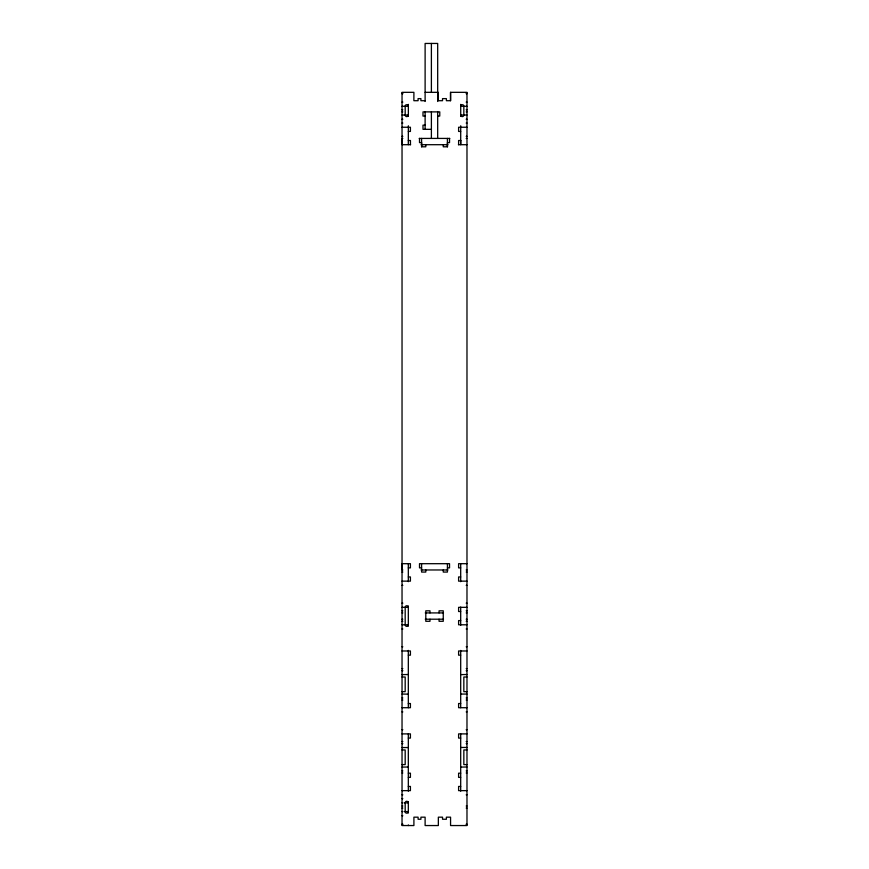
<?xml version="1.0" encoding="UTF-8"?>
<svg xmlns="http://www.w3.org/2000/svg" width="869" height="869" viewBox="0 0 869 869"><rect width="100%" height="100%" fill="white"/><g stroke="black" fill="none" stroke-linecap="round" stroke-linejoin="round"><path stroke-width="1.3" d="M425.799 144.699L425.799 146.796L421.606 146.796L421.606 142.614L419.51 142.614L419.51 138.421M443.255 144.699L443.255 146.796L447.437 146.796L447.437 142.614L449.534 142.614L449.534 138.421M425.115 92.331L438.345 92.331L438.345 100.706L442.538 100.706L442.506 98.621L446.384 98.621L446.384 100.706L450.566 100.706L450.566 92.331L466.979 92.331L466.979 825.55L450.566 825.55L450.566 817.175L446.384 817.175L446.384 819.261L442.538 819.261L442.538 817.175L438.345 817.175L438.345 825.55L425.115 825.55L425.115 817.175L420.922 817.175L420.922 819.261L418.098 819.261L418.098 817.175L413.905 817.175L413.905 825.55L402.032 825.55L402.032 92.331L413.905 92.331L413.872 100.706L418.098 100.706L418.065 98.621L420.922 98.621L420.889 100.706L425.115 100.706M402.032 92.929L402.825 92.929M466.197 92.929L466.979 92.929M402.032 93.733L402.825 93.733M466.197 93.733L466.979 93.733M402.032 102.107L402.825 102.107M466.197 102.107L466.979 102.107M402.032 106.3L408.321 106.3M460.689 106.3L466.979 106.3M402.032 109.787L402.825 109.787M466.197 109.787L466.979 109.787M402.032 111.884L402.825 111.884M466.197 111.884L466.979 111.884M402.032 115.023L408.321 115.023A1.575 1.575 0 0 1 406.746 116.598A1.575 1.575 0 0 1 405.182 115.023L405.182 106.04A1.195 1.195 0 0 1 405.541 105.192L405.769 105.008A1.836 1.836 0 0 1 407.594 104.943L407.963 105.192A1.195 1.195 0 0 1 408.321 106.04M466.979 115.023L460.689 115.023A1.575 1.575 0 0 0 462.265 116.598A1.575 1.575 0 0 0 463.84 115.023L463.84 106.04A1.195 1.195 0 0 0 463.47 105.192L463.123 104.932A1.836 1.836 0 0 0 461.287 105.008L461.059 105.192A1.195 1.195 0 0 0 460.689 106.04M425.115 116.077L422.986 116.077L423.018 111.884L439.779 111.884L439.747 116.077L437.65 116.077M402.032 119.216L402.825 119.216M466.197 119.216L466.979 119.216M402.032 123.061L402.825 123.061M466.197 123.061L466.979 123.061M425.115 125.147L422.986 125.147L423.018 129.34L431.393 129.34M402.032 127.243L410.418 127.243L410.418 131.436L408.321 131.436M466.979 127.243L458.604 127.243L458.604 131.436L460.689 131.436M402.032 136.324L402.825 136.324M466.197 136.324L466.979 136.324M402.825 138.421L402.01 138.421L402.021 144.699L410.581 144.699M419.216 138.421L449.773 138.421M466.175 138.421L466.979 138.421M408.321 140.517L410.45 140.517L410.45 144.699M460.722 140.517L458.604 140.517L458.626 144.699M421.052 144.699L447.937 144.699M458.408 144.699L466.979 144.699M466.99 563.688L458.604 563.688L458.604 567.881L460.689 567.881M408.321 567.881L410.418 567.881L410.418 563.688L402.021 563.688L402.021 569.966L402.825 569.966M421.606 567.881L419.51 567.881L419.51 563.688L449.534 563.688L449.534 567.881L447.437 567.881M421.063 569.966L447.948 569.966M466.197 569.966L466.99 569.966M402.032 572.063L402.825 572.063M466.197 572.063L466.979 572.063M408.321 576.951L410.418 576.951L410.418 581.144L402.032 581.144M460.689 576.951L458.604 576.951L458.604 581.144L466.979 581.144M402.032 585.337L402.825 585.337M466.197 585.337L466.979 585.337M402.032 603.14L402.825 603.14M466.197 603.14L466.979 603.14M402.032 607.333L408.321 607.333A1.575 1.575 0 0 0 406.746 605.758A1.575 1.575 0 0 0 405.182 607.333L405.182 624.789A1.575 1.575 0 0 0 406.746 626.353A1.575 1.575 0 0 0 408.321 624.789L402.032 624.789M466.979 607.333L458.604 607.333L458.604 611.515L460.689 611.515M402.032 610.82L402.825 610.82M466.197 610.82L466.979 610.82M402.032 612.917L402.825 612.917M425.256 612.917L443.494 612.917M466.197 612.917L466.979 612.917M402.032 619.206L402.825 619.206M425.256 619.206L443.494 619.206M466.197 619.206L466.979 619.206M460.689 620.596L458.604 620.596L458.604 624.789L466.979 624.789M402.032 621.292L402.825 621.292M466.197 621.292L466.979 621.292M402.032 628.982L402.825 628.982M466.197 628.982L466.979 628.982M402.032 646.786L402.825 646.786M466.197 646.786L466.979 646.786M402.032 650.979L410.418 650.979L410.418 655.161L408.321 655.161M466.979 650.979L458.604 650.979L458.604 655.161L460.689 655.161M402.032 668.619L402.825 668.619M466.197 668.619L466.979 668.619M402.032 670.716L402.825 670.716M466.197 670.716L466.979 670.716M402.032 674.616L408.321 674.518M460.689 674.616L466.979 674.518M402.032 677.005L405.182 677.005L405.182 691.67L402.032 691.67M466.979 677.005L463.84 677.005L463.84 691.67L466.979 691.67M402.032 694.059L408.321 694.146M460.689 694.059L466.979 694.059M402.032 697.948L402.825 697.948M466.197 697.948L466.979 697.948M402.032 700.045L402.825 700.045M466.197 700.045L466.979 700.045M408.321 703.521L410.418 703.521L410.418 707.714L402.032 707.714M460.689 703.521L458.604 703.521L458.604 707.714L466.979 707.714M402.032 711.896L402.825 711.896M466.197 711.896L466.979 711.896M402.032 729.71L402.825 729.71M466.197 729.71L466.979 729.71M402.032 733.892L410.418 733.892L410.418 738.085L408.321 738.085M466.979 733.892L458.604 733.892L458.604 738.085L460.689 738.085M402.032 741.561L402.825 741.561M466.197 741.561L466.979 741.561M402.032 743.658L402.825 743.658M466.197 743.658L466.979 743.658M402.032 747.546L408.321 747.546M460.689 747.459L466.979 747.459M402.032 749.947L405.182 749.947L405.182 764.611L402.032 764.611M466.979 749.947L463.84 749.947L463.84 764.611L466.979 764.611M402.032 767.088L408.321 767.001M460.689 767.088L466.979 767.001M402.032 770.89L402.825 770.89M466.197 770.89L466.979 770.89M402.032 772.986L402.825 772.986M466.197 772.986L466.979 772.986M408.321 773.182L410.418 773.182L410.418 777.364L408.321 777.364M460.689 773.182L458.604 773.182L458.604 777.364L460.689 777.364M408.321 786.445L410.418 786.445L410.418 790.638L402.032 790.638M460.689 786.445L458.604 786.445L458.604 790.638L466.979 790.638M402.032 794.82L402.825 794.82M466.197 794.82L466.979 794.82M402.032 798.665L402.825 798.665M402.032 802.858L402.825 802.858M404.389 802.858L408.321 802.858A1.575 1.575 0 0 0 406.746 801.283A1.575 1.575 0 0 0 405.182 802.858L405.182 811.842A1.195 1.195 0 0 0 405.541 812.689L405.899 812.949A1.836 1.836 0 0 0 407.735 812.873L407.963 812.689A1.195 1.195 0 0 0 408.321 811.842M402.032 805.997L402.825 805.997M466.197 805.997L466.979 805.997M402.032 808.094L402.825 808.094M466.197 808.094L466.979 808.094M402.032 811.581L402.825 811.581M404.389 811.581L408.321 811.581M402.032 815.774L402.825 815.774M402.032 824.149L402.825 824.149M466.197 824.149L466.979 824.149M402.032 824.953L402.825 824.953M466.197 824.953L466.979 824.953M460.722 104.378L460.722 116.424M460.722 125.788L460.689 144.699L460.679 140.387M460.689 563.688L460.689 581.665M460.689 607.073L460.689 625.311M460.689 650.446L460.689 707.714M460.689 733.892L460.689 791.159M450.533 92.331L450.533 100.706M447.416 138.421L447.437 146.796M447.426 563.688L447.437 572.063L443.255 572.063L443.255 569.966M439.062 612.917L439.062 610.82L443.255 610.82L443.255 621.292L439.062 621.292L439.062 619.206M437.683 101.488L437.683 43.45L425.115 43.45L425.115 101.488M437.683 111.884L437.683 138.421M431.393 43.45L431.393 92.331M431.393 111.884L431.393 138.421M429.981 612.917L429.981 610.82L425.799 610.82L425.799 621.292L429.981 621.292L429.981 619.206M425.799 569.966L425.799 572.063L421.606 572.063L421.584 563.688M425.115 111.884L425.115 129.34M421.606 146.796L421.574 138.421M408.354 104.378L408.354 116.424M408.354 125.788L408.311 144.699M408.321 563.688L408.321 581.665M408.321 606.019L408.321 626.093M408.321 650.403L408.321 707.714M408.321 733.892L408.321 791.159M408.321 801.544L408.321 812.895M408.321 824.942L408.321 825.55"/></g></svg>
